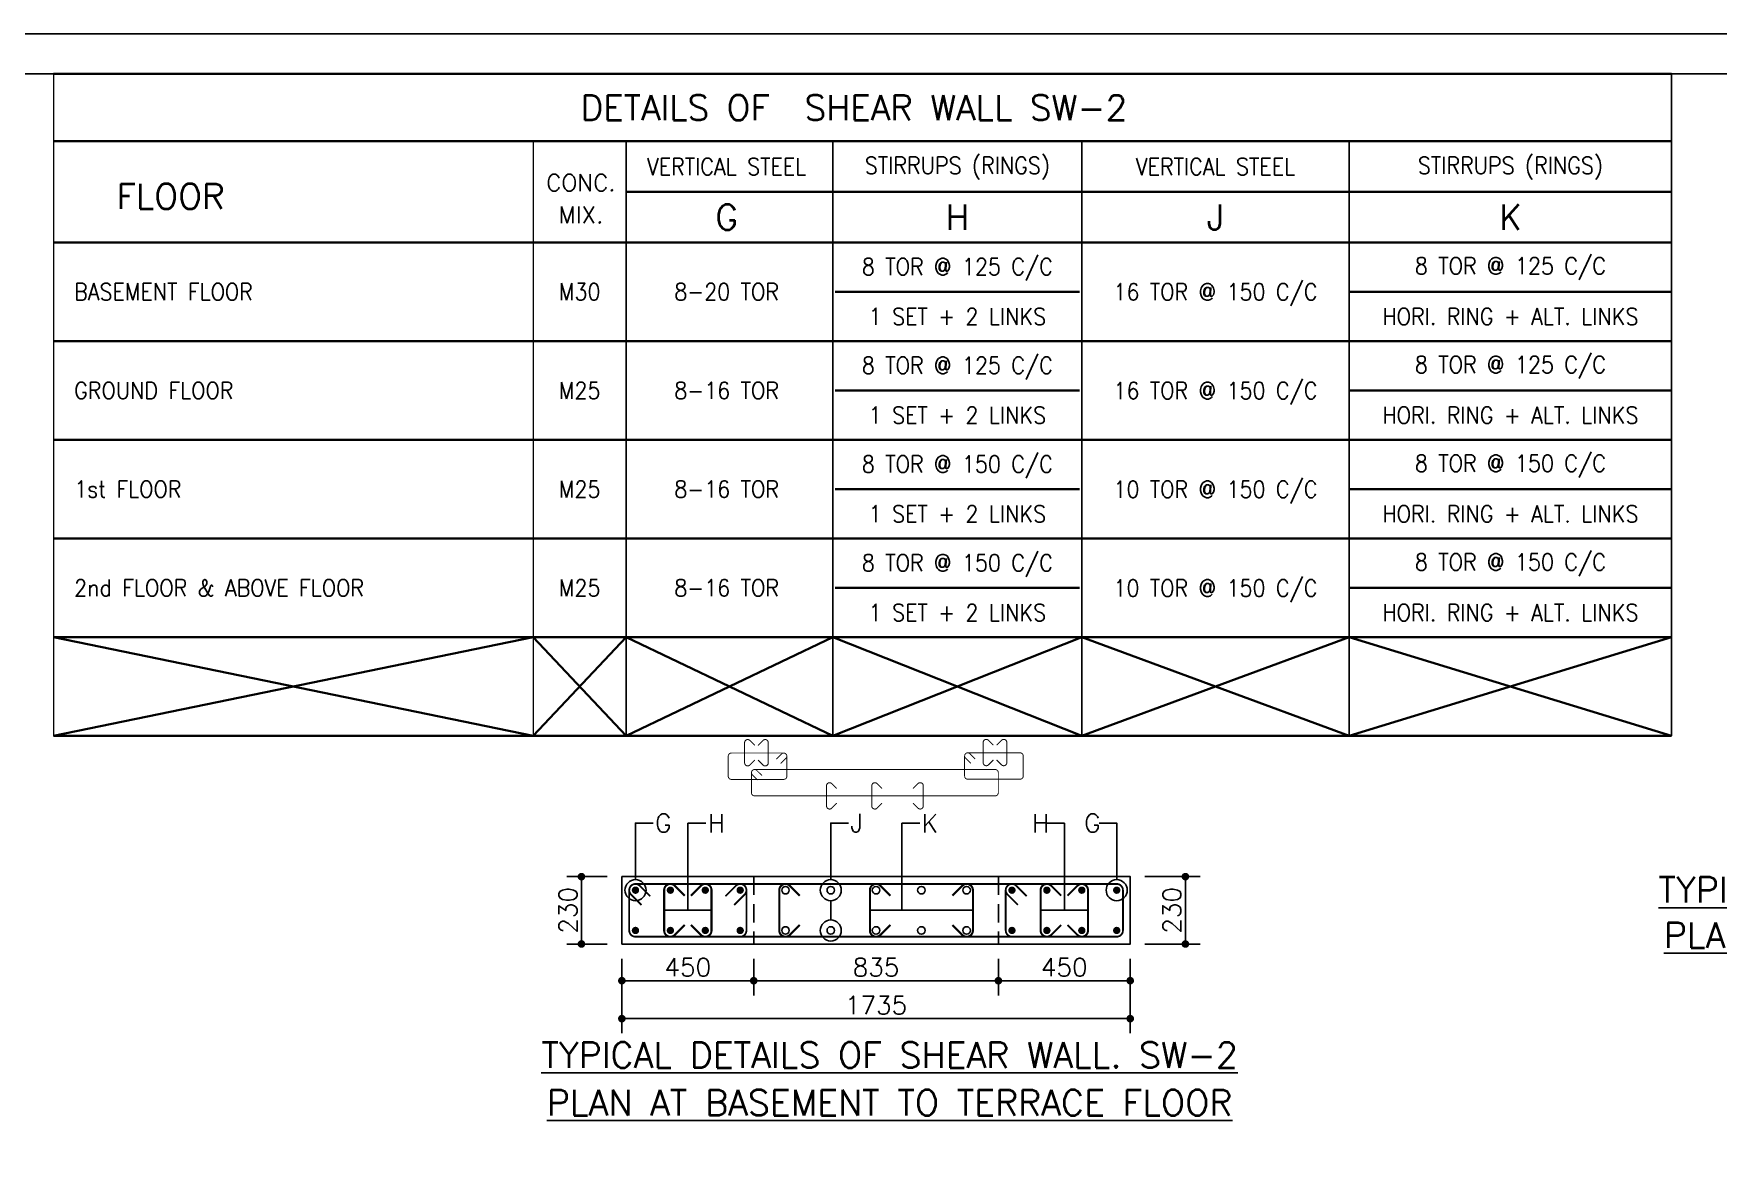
# Model space of a CAD drawing. Extents: x -200722 to 834823, y -494970 to 88783.
# Drawn here: x 353545 to 376544, y -54777 to -39610 of the extents above; entities that cross this region are included whole.
import ezdxf
from ezdxf.enums import TextEntityAlignment as Align

# ---------------------------------------------------------------- set-up
doc = ezdxf.new("R2010")
doc.units = 0
doc.header["$LTSCALE"] = 100
doc.header["$MEASUREMENT"] = 0
doc.header["$PDMODE"] = 34
doc.linetypes.add('HIDDEN', pattern=[0.375, 0.25, -0.125])
doc.layers.get('0').update_dxf_attribs({"linetype": 'CONTINUOUS'})
doc.layers.get('DEFPOINTS').update_dxf_attribs({"linetype": 'CONTINUOUS'})
doc.layers.add('9_PRINT BOUNDARY_NON PRINT', color=32, linetype='CONTINUOUS', plot=False)
doc.layers.add('9_TITLE TEXT', color=7, linetype='CONTINUOUS', lineweight=20)
for name, color, linetype in [('BEAM', 4, 'CONTINUOUS'), ('COL. SHED. STEEL.', 6, 'CONTINUOUS'), ('STEEL', 6, 'CONTINUOUS'), ('TEXT', 2, 'CONTINUOUS')]:
    doc.layers.add(name, color=color, linetype=linetype)
doc.styles.add('ROMANS', font='romans.shx')
doc.styles.get("Standard").update_dxf_attribs({"font": 'simplex.shx'})
doc.dimstyles.new('STANDARD$0', dxfattribs={"dimtxt": 2.5, "dimasz": 2.5, "dimexe": 2, "dimexo": 0.7, "dimgap": 0.9, "dimtad": 1, "dimdec": 0, "dimdsep": 46, "dimtxsty": 'ROMANS', "dimcen": 0.09, "dimclrd": 4, "dimclre": 4, "dimclrt": 3, "dimadec": 0, "dimazin": 0, "dimtfac": 1, "dimtdec": 0, "dimtmove": 0, "dimatfit": 3, "dimfxl": 1, "dimtolj": 1, "dimtzin": 0, "dimarcsym": 0})

# ---------------------------------------------------------------- blocks, each defined once
blk = doc.blocks.new('DOT')
at = {"color": 0, "linetype": 'ByBlock'}
blk.add_line((-0.5, 0), (-1, 0), dxfattribs=at)
at = {"color": 0, "linetype": 'ByBlock', "const_width": 0.5}
blk.add_lwpolyline([(-0.25, 0, 1), (0.25, 0, 1)], format="xyb", close=True, dxfattribs=at)
blk = doc.blocks.new('*D322')
at = {"layer": 'BEAM', "color": 0, "lineweight": -2, "transparency": 16777216}
for p, q in [((361575, -52242), (361575, -52743)), ((363375, -52242), (363375, -52743)), ((361679, -52543), (363271, -52543))]:
    blk.add_line(p, q, dxfattribs=at)
at = {"layer": 'DEFPOINTS', "color": 0, "lineweight": -3, "transparency": 16777216}
for p in [(361575, -52042), (363375, -52042), (363375, -52543)]:
    blk.add_point(p, dxfattribs=at)
at = {"layer": 'BEAM', "color": 0, "lineweight": -2, "transparency": 16777216, "xscale": 104, "yscale": 104, "zscale": 104, "rotation": 180}
blk.add_blockref('DOT', (361575, -52543), dxfattribs=at)
at = {"layer": 'BEAM', "color": 0, "lineweight": -2, "transparency": 16777216, "xscale": 104, "yscale": 104, "zscale": 104}
blk.add_blockref('DOT', (363375, -52543), dxfattribs=at)
at = {"layer": 'BEAM', "color": 0, "transparency": 16777216, "insert": (362475, -52359), "char_height": 248, "attachment_point": 5}
blk.add_mtext('\\A1;450', dxfattribs=at)
blk = doc.blocks.new('_DOT')
at = {"color": 0, "linetype": 'ByBlock'}
blk.add_line((-0.5, 0), (-1, 0), dxfattribs=at)
at = {"color": 0, "linetype": 'ByBlock', "const_width": 0.5}
blk.add_lwpolyline([(-0.25, 0, 1), (0.25, 0, 1)], format="xyb", close=True, dxfattribs=at)
blk = doc.blocks.new('*D323')
at = {"layer": 'BEAM', "color": 0, "lineweight": -2, "transparency": 16777216}
for p, q in [((361575, -52242), (361575, -53261)), ((368515, -52242), (368515, -53261)), ((361679, -53061), (368411, -53061))]:
    blk.add_line(p, q, dxfattribs=at)
at = {"layer": 'DEFPOINTS', "color": 0, "lineweight": -3, "transparency": 16777216}
for p in [(361575, -52042), (368515, -52042), (368515, -53061)]:
    blk.add_point(p, dxfattribs=at)
at = {"layer": 'BEAM', "color": 0, "lineweight": -2, "transparency": 16777216, "xscale": 104, "yscale": 104, "zscale": 104, "rotation": 180}
blk.add_blockref('DOT', (361575, -53061), dxfattribs=at)
at = {"layer": 'BEAM', "color": 0, "lineweight": -2, "transparency": 16777216, "xscale": 104, "yscale": 104, "zscale": 104}
blk.add_blockref('DOT', (368515, -53061), dxfattribs=at)
at = {"layer": 'BEAM', "color": 0, "transparency": 16777216, "insert": (365045, -52877), "char_height": 248, "attachment_point": 5}
blk.add_mtext('\\A1;1735', dxfattribs=at)
blk = doc.blocks.new('*D324')
at = {"layer": 'BEAM', "color": 0, "lineweight": -2, "transparency": 16777216}
for p, q in [((361375, -51122), (360823, -51122)), ((361023, -51938), (361023, -51226)), ((361375, -52042), (360823, -52042))]:
    blk.add_line(p, q, dxfattribs=at)
at = {"layer": 'DEFPOINTS', "color": 0, "lineweight": -3, "transparency": 16777216}
for p in [(361023, -51122), (361575, -51122), (361575, -52042)]:
    blk.add_point(p, dxfattribs=at)
at = {"layer": 'BEAM', "color": 0, "lineweight": -2, "transparency": 16777216, "xscale": 104, "yscale": 104, "zscale": 104}
for p, rotation in [((361023, -51122), 90), ((361023, -52042), 270)]:
    blk.add_blockref('DOT', p, dxfattribs=dict(at, rotation=rotation))
at = {"layer": 'BEAM', "color": 0, "transparency": 16777216, "insert": (360839, -51582), "char_height": 248, "attachment_point": 5, "rotation": 90}
blk.add_mtext('\\A1;230', dxfattribs=at)
blk = doc.blocks.new('*D325')
at = {"layer": 'BEAM', "color": 0, "lineweight": -2, "transparency": 16777216}
for p, q in [((366715, -52242), (366715, -52743)), ((368515, -52242), (368515, -52743)), ((368411, -52543), (366819, -52543))]:
    blk.add_line(p, q, dxfattribs=at)
at = {"layer": 'DEFPOINTS', "color": 0, "lineweight": -3, "transparency": 16777216}
for p in [(366715, -52042), (368515, -52042), (366715, -52543)]:
    blk.add_point(p, dxfattribs=at)
at = {"layer": 'BEAM', "color": 0, "lineweight": -2, "transparency": 16777216, "xscale": 104, "yscale": 104, "zscale": 104, "rotation": 180}
blk.add_blockref('DOT', (366715, -52543), dxfattribs=at)
at = {"layer": 'BEAM', "color": 0, "lineweight": -2, "transparency": 16777216, "xscale": 104, "yscale": 104, "zscale": 104}
blk.add_blockref('DOT', (368515, -52543), dxfattribs=at)
at = {"layer": 'BEAM', "color": 0, "transparency": 16777216, "insert": (367615, -52359), "char_height": 248, "attachment_point": 5}
blk.add_mtext('\\A1;450', dxfattribs=at)
blk = doc.blocks.new('*D326')
at = {"layer": 'BEAM', "color": 0, "lineweight": -2, "transparency": 16777216}
for p, q in [((363375, -52242), (363375, -52743)), ((366715, -52242), (366715, -52743)), ((363479, -52543), (366611, -52543))]:
    blk.add_line(p, q, dxfattribs=at)
at = {"layer": 'DEFPOINTS', "color": 0, "lineweight": -3, "transparency": 16777216}
for p in [(363375, -52042), (366715, -52042), (366715, -52543)]:
    blk.add_point(p, dxfattribs=at)
at = {"layer": 'BEAM', "color": 0, "lineweight": -2, "transparency": 16777216, "xscale": 104, "yscale": 104, "zscale": 104, "rotation": 180}
blk.add_blockref('DOT', (363375, -52543), dxfattribs=at)
at = {"layer": 'BEAM', "color": 0, "lineweight": -2, "transparency": 16777216, "xscale": 104, "yscale": 104, "zscale": 104}
blk.add_blockref('DOT', (366715, -52543), dxfattribs=at)
at = {"layer": 'BEAM', "color": 0, "transparency": 16777216, "insert": (365045, -52359), "char_height": 248, "attachment_point": 5}
blk.add_mtext('\\A1;835', dxfattribs=at)
blk = doc.blocks.new('*D327')
at = {"layer": 'BEAM', "color": 0, "lineweight": -2, "transparency": 16777216}
for p, q in [((368715, -51122), (369468, -51122)), ((369268, -51938), (369268, -51226)), ((368715, -52042), (369468, -52042))]:
    blk.add_line(p, q, dxfattribs=at)
at = {"layer": 'DEFPOINTS', "color": 0, "lineweight": -3, "transparency": 16777216}
for p in [(368515, -51122), (369268, -51122), (368515, -52042)]:
    blk.add_point(p, dxfattribs=at)
at = {"layer": 'BEAM', "color": 0, "lineweight": -2, "transparency": 16777216, "xscale": 104, "yscale": 104, "zscale": 104}
for p, rotation in [((369268, -51122), 90), ((369268, -52042), 270)]:
    blk.add_blockref('DOT', p, dxfattribs=dict(at, rotation=rotation))
at = {"layer": 'BEAM', "color": 0, "transparency": 16777216, "insert": (369084, -51582), "char_height": 248, "attachment_point": 5, "rotation": 90}
blk.add_mtext('\\A1;230', dxfattribs=at)

msp = doc.modelspace()

# ---------------------------------------------------------------- linework, layer by layer
at = {"color": 18, "lineweight": 20, "true_color": 0x000000}
for p, q in [((353815.1, -40160.4), (353815.1, -49201)), ((360363.6, -41080.4), (360363.6, -49201))]:
    msp.add_line(p, q, dxfattribs=at)
at = {"color": 18, "lineweight": 35, "true_color": 0x000000}
for p, q in [((353815.1, -40160.4), (375905.7, -40160.4)), ((353815.1, -41080.4), (375905.7, -41080.4)), ((361633.2, -41770.4), (375905.7, -41770.4)), ((353815.1, -42460.4), (375905.7, -42460.4)), ((353815.1, -43808.5), (375905.7, -43808.5)), ((353815.1, -45156.7), (375905.7, -45156.7)), ((353815.1, -46504.8), (375905.7, -46504.8)), ((353815.1, -47852.9), (375905.7, -47852.9)), ((353815.1, -49201), (375905.7, -49201))]:
    msp.add_line(p, q, dxfattribs=at)
at = {"color": 18, "true_color": 0x000000}
for p, q in [((375905.7, -40160.4), (375905.7, -49201)), ((361633.2, -41080.4), (361633.2, -49201)), ((364455.7, -41080.4), (364455.7, -49201)), ((367855.7, -41080.4), (367855.7, -49201)), ((371505.7, -41080.4), (371505.7, -49201))]:
    msp.add_line(p, q, dxfattribs=at)
at = {"color": 8, "lineweight": 35}
for p, q in [((364488.2, -43134.5), (367823.2, -43134.5)), ((371505.7, -43134.5), (375905.7, -43134.5)), ((364488.2, -44482.6), (367823.2, -44482.6)), ((371505.7, -44482.6), (375905.7, -44482.6)), ((364488.2, -45830.7), (367823.2, -45830.7)), ((371505.7, -45830.7), (375905.7, -45830.7)), ((364488.2, -47178.8), (367823.2, -47178.8)), ((371505.7, -47178.8), (375905.7, -47178.8)), ((353815.1, -49201), (360363.6, -47852.9)), ((360363.6, -49201), (353815.1, -47852.9)), ((360363.6, -47852.9), (361633.2, -49201)), ((361633.2, -47852.9), (360363.6, -49201)), ((361633.2, -49201), (364455.7, -47852.9)), ((364455.7, -49201), (361633.2, -47852.9)), ((364455.7, -47852.9), (367855.7, -49201)), ((367855.7, -47852.9), (364455.7, -49201)), ((367855.7, -49201), (371505.7, -47852.9)), ((371505.7, -49201), (367855.7, -47852.9)), ((371505.7, -47852.9), (375905.7, -49201)), ((375905.7, -47852.9), (371505.7, -49201))]:
    msp.add_line(p, q, dxfattribs=at)
at = {"color": 0, "linetype": 'HIDDEN', "ltscale": 10}
for p, q in [((363375.5, -51121.9), (363375.5, -52041.9)), ((366715.5, -51121.9), (366715.5, -52041.9))]:
    msp.add_line(p, q, dxfattribs=at)
at = {"color": 18, "true_color": 0x000000}
msp.add_lwpolyline([(330496.4, -104400.4), (421906.4, -104400.4), (421906.4, -40160.4), (330496.4, -40160.4)], close=True, dxfattribs=at)
at = {"layer": '9_PRINT BOUNDARY_NON PRINT', "color": 18, "true_color": 0x000000}
msp.add_lwpolyline([(329946.4, -104950.4), (422456.4, -104950.4), (422456.4, -39610.4), (329946.4, -39610.4)], close=True, dxfattribs=at)
at = {"layer": '9_TITLE TEXT', "color": 18, "true_color": 0x000000}
msp.add_lwpolyline([(421906.4, -40160.4), (330496.4, -40160.4), (330496.4, -104400.4), (421906.4, -104400.4)], dxfattribs=at)
at = {"layer": 'BEAM', "color": 18, "true_color": 0x000000}
msp.add_lwpolyline([(361575.5, -52041.9), (368515.5, -52041.9), (368515.5, -51121.9), (361575.5, -51121.9), (361575.5, -52041.9)], dxfattribs=at)
at = {"layer": 'COL. SHED. STEEL.', "color": 18, "linetype": 'Continuous', "true_color": 0x000000}
for points, const_width in [([(363069.5, -49433.9), (363784.5, -49433.9, -0.4142136), (363827, -49476.4), (363827, -49751.4, -0.4142136), (363784.5, -49793.9), (363069.5, -49793.9, -0.4142136), (363027, -49751.4), (363027, -49476.4, -0.4142136)], 12.5), ([(367011.7, -49431.2), (366296.7, -49431.2, 0.4142136), (366254.2, -49473.7), (366254.2, -49748.7, 0.4142136), (366296.7, -49791.2), (367011.7, -49791.2, 0.4142136), (367054.2, -49748.7), (367054.2, -49473.7, 0.4142136)], 12.5), ([(361760.5, -51221.9), (363190.5, -51221.9, -0.4142136), (363275.5, -51306.9), (363275.5, -51856.9, -0.4142136), (363190.5, -51941.9), (361760.5, -51941.9, -0.4142136), (361675.5, -51856.9), (361675.5, -51306.9, -0.4142136)], 25), ([(361785.5, -51306.9, -1), (361735.5, -51306.9, -1)], 50), ([(362212.1, -51306.9, 1), (362262.1, -51306.9, 1)], 50), ([(362688.8, -51306.9, 1), (362738.8, -51306.9, 1)], 50), ([(363165.5, -51306.9, 1), (363215.5, -51306.9, 1)], 50), ([(368330.5, -51221.9), (366900.5, -51221.9, 0.4142136), (366815.5, -51306.9), (366815.5, -51856.9, 0.4142136), (366900.5, -51941.9), (368330.5, -51941.9, 0.4142136), (368415.5, -51856.9), (368415.5, -51306.9, 0.4142136)], 25), ([(366925.5, -51306.9, -1), (366875.5, -51306.9, -1)], 50), ([(367402.1, -51306.9, -1), (367352.1, -51306.9, -1)], 50), ([(367878.8, -51306.9, -1), (367828.8, -51306.9, -1)], 50), ([(368305.5, -51306.9, 1), (368355.5, -51306.9, 1)], 50), ([(361785.5, -51856.9, 1), (361735.5, -51856.9, 1)], 50), ([(362212.1, -51856.9, -1), (362262.1, -51856.9, -1)], 50), ([(362688.8, -51856.9, -1), (362738.8, -51856.9, -1)], 50), ([(363165.5, -51856.9, -1), (363215.5, -51856.9, -1)], 50), ([(366925.5, -51856.9, 1), (366875.5, -51856.9, 1)], 50), ([(367402.1, -51856.9, 1), (367352.1, -51856.9, 1)], 50), ([(367878.8, -51856.9, 1), (367828.8, -51856.9, 1)], 50), ([(368305.5, -51856.9, -1), (368355.5, -51856.9, -1)], 50)]:
    msp.add_lwpolyline(points, format="xyb", close=True, dxfattribs=dict(at, const_width=const_width))
for points, const_width in [([(363683.4, -49517.6), (363757.4, -49443.6, -0.9104106), (363817.2, -49503.5), (363743.3, -49577.4)], 12.5), ([(366397.7, -49514.9), (366323.8, -49441, 0.9104106), (366263.9, -49500.8), (366337.9, -49574.8)], 12.5), ([(362988.4, -51389.4), (363136.3, -51241.5, -0.9104106), (363255.9, -51361.2), (363108.1, -51509.1)], 25), ([(367102.6, -51389.4), (366954.7, -51241.5, 0.9104106), (366835, -51361.2), (366982.9, -51509.1)], 25)]:
    msp.add_lwpolyline(points, format="xyb", dxfattribs=dict(at, const_width=const_width))
at = {"layer": 'COL. SHED. STEEL.', "color": 62, "linetype": 'Continuous'}
for points, const_width in [([(363487.8, -49742.5), (363413.8, -49668.5, 0.9104106), (363354, -49728.4), (363427.9, -49802.3)], 12.5), ([(361962.6, -51389.4), (361814.7, -51241.5, 0.9104106), (361695, -51361.2), (361842.9, -51509.1)], 25)]:
    msp.add_lwpolyline(points, format="xyb", dxfattribs=dict(at, const_width=const_width))
for points, const_width in [([(363386.7, -49658.8), (366671.7, -49658.8, -0.4142136), (366714.2, -49701.3), (366714.2, -49976.3, -0.4142136), (366671.7, -50018.8), (363386.7, -50018.8, -0.4142136), (363344.2, -49976.3), (363344.2, -49701.3, -0.4142136)], 12.5), ([(361760.5, -51221.9), (368330.5, -51221.9, -0.4142136), (368415.5, -51306.9), (368415.5, -51856.9, -0.4142136), (368330.5, -51941.9), (361760.5, -51941.9, -0.4142136), (361675.5, -51856.9), (361675.5, -51306.9, -0.4142136)], 25)]:
    msp.add_lwpolyline(points, format="xyb", close=True, dxfattribs=dict(at, const_width=const_width))
at = {"layer": 'COL. SHED. STEEL.', "color": 7, "linetype": 'Continuous'}
for centre in [(363808.8, -51306.9), (364427.1, -51306.9), (365045.5, -51306.9), (365663.8, -51306.9), (366282.1, -51306.9), (363808.8, -51856.9), (364427.1, -51856.9), (365045.5, -51856.9), (365663.8, -51856.9), (366282.1, -51856.9)]:
    msp.add_circle(centre, 51.5, dxfattribs=at)
at = {"layer": 'STEEL', "color": 140}
for points, const_width in [([(363390.7, -49529.9), (363323.1, -49597.4, -0.6681786), (363250.6, -49567.4), (363250.6, -49292.4, -0.6681786), (363323.1, -49262.3), (363390.7, -49329.8)], 14), ([(363433.8, -49529.9), (363501.4, -49597.4, 0.6681786), (363573.9, -49567.4), (363573.9, -49292.4, 0.6681786), (363501.4, -49262.3), (363433.8, -49329.8)], 14), ([(366647.3, -49527.2), (366579.8, -49594.8, -0.6681786), (366507.2, -49564.7), (366507.2, -49289.7, -0.6681786), (366579.8, -49259.7), (366647.3, -49327.2)], 14), ([(366690.5, -49527.2), (366758, -49594.8, 0.6681786), (366830.6, -49564.7), (366830.6, -49289.7, 0.6681786), (366758, -49259.7), (366690.5, -49327.2)], 14), ([(364508.5, -50118.8), (364440.9, -50186.3, -0.6681786), (364368.4, -50156.3), (364368.4, -49881.3, -0.6681786), (364440.9, -49851.2), (364508.5, -49918.7)], 14), ([(365126.8, -50118.8), (365059.3, -50186.3, -0.6681786), (364986.7, -50156.3), (364986.7, -49881.3, -0.6681786), (365059.3, -49851.2), (365126.8, -49918.7)], 14), ([(365550, -50118.8), (365617.5, -50186.3, 0.6681786), (365690, -50156.3), (365690, -49881.3, 0.6681786), (365617.5, -49851.2), (365550, -49918.7)], 14), ([(362432.3, -51782), (362297.2, -51917, -0.6681786), (362152.1, -51856.9), (362152.1, -51306.9, -0.6681786), (362297.2, -51246.8), (362432.3, -51381.9)], 28), ([(362518.6, -51782), (362653.7, -51917, 0.6681786), (362798.8, -51856.9), (362798.8, -51306.9, 0.6681786), (362653.7, -51246.8), (362518.6, -51381.9)], 28), ([(364004, -51782), (363868.9, -51917, -0.6681786), (363723.8, -51856.9), (363723.8, -51306.9, -0.6681786), (363868.9, -51246.8), (364004, -51381.9)], 28), ([(365240.6, -51782), (365105.6, -51917, -0.6681786), (364960.5, -51856.9), (364960.5, -51306.9, -0.6681786), (365105.6, -51246.8), (365240.6, -51381.9)], 28), ([(366087, -51782), (366222, -51917, 0.6681786), (366367.1, -51856.9), (366367.1, -51306.9, 0.6681786), (366222, -51246.8), (366087, -51381.9)], 28), ([(367572.3, -51782), (367437.2, -51917, -0.6681786), (367292.1, -51856.9), (367292.1, -51306.9, -0.6681786), (367437.2, -51246.8), (367572.3, -51381.9)], 28), ([(367658.6, -51782), (367793.7, -51917, 0.6681786), (367938.8, -51856.9), (367938.8, -51306.9, 0.6681786), (367793.7, -51246.8), (367658.6, -51381.9)], 28)]:
    msp.add_lwpolyline(points, format="xyb", dxfattribs=dict(at, const_width=const_width))
at = {"layer": 'TEXT', "color": 18, "true_color": 0x000000}
for p, q in [((362475.5, -51581.9), (362475.5, -50392.6)), ((362475.5, -50392.6), (362722.3, -50392.6)), ((365395.7, -51581.9), (365395.7, -50392.6)), ((365395.7, -50392.6), (365642.6, -50392.6)), ((367615.5, -50392.6), (367368.6, -50392.6)), ((367615.5, -51581.9), (367615.5, -50392.6)), ((364427.1, -51450.9), (364427.1, -51713)), ((362152.1, -51581.9), (362798.8, -51581.9)), ((364960.5, -51581.9), (366367.1, -51581.9)), ((367938.8, -51581.9), (367292.1, -51581.9))]:
    msp.add_line(p, q, dxfattribs=at)
for points in [[(361760.5, -51163), (361760.5, -50390.6), (362001, -50390.6)], [(364427.1, -51163), (364427.1, -50390.6), (364667.7, -50390.6)], [(368330.5, -51163), (368330.5, -50390.6), (368089.9, -50390.6)]]:
    msp.add_lwpolyline(points, dxfattribs=at)
for centre in [(361760.5, -51306.9), (364427.1, -51306.9), (368330.5, -51306.9), (364427.1, -51856.9)]:
    msp.add_circle(centre, 143.9, dxfattribs=at)

# ---------------------------------------------------------------- texts
for s, height, p in [('DETAILS OF  SHEAR WALL SW-2', 345, (364741.5, -40620.4)), ('CONC.', 230, (361015.7, -41645.2)), ('FLOOR ', 345, (355532, -41831.3)), ('MIX.', 230, (361015.7, -42083.8)), ('G', 345, (363005.7, -42115.4)), ('H', 345, (366155.7, -42115.4)), ('J', 345, (369679.7, -42115.4)), ('K', 345, (373705.7, -42115.4)), ('%%UTYPICAL DETAILS OF SHEAR WALL. SW-3', 350, (380480.1, -51301.1, -3447.9)), ('%%UPLAN AT BASEMENT TO TERRACE FLOOR', 350, (380480.1, -51921.2, -3447.9)), ('%%UTYPICAL DETAILS OF SHEAR WALL. SW-2', 350, (365229.7, -53558.1)), ('%%UPLAN AT BASEMENT TO TERRACE FLOOR', 350, (365229.7, -54209.1))]:
    msp.add_text(s, height=height, dxfattribs=at).set_placement(p, align=Align.MIDDLE)
at = {"layer": 'TEXT', "color": 18, "true_color": 0x000000, "width": 0.9}
for s, p in [('VERTICAL STEEL', (363005.7, -41425.4)), ('STIRRUPS (RINGS)', (366155.7, -41425.4)), ('VERTICAL STEEL', (369679.7, -41425.4)), ('STIRRUPS (RINGS)', (373705.7, -41425.4)), ('8 TOR @ 125 C/C', (366155.7, -42807.9)), ('8 TOR @ 125 C/C', (373705.7, -42797.4)), ('16 TOR @ 150 C/C', (369679.7, -43152.9)), ('M30', (360998.4, -43134.5)), ('8-20 TOR', (363005.7, -43134.5)), ('1 SET + 2 LINKS', (366155.7, -43471.5)), ('HORI. RING + ALT. LINKS', (373705.7, -43471.5)), ('8 TOR @ 125 C/C', (366155.7, -44156)), ('8 TOR @ 125 C/C', (373705.7, -44145.6)), ('M25', (360998.4, -44482.6)), ('8-16 TOR', (363005.7, -44482.6)), ('16 TOR @ 150 C/C', (369679.7, -44501)), ('1 SET + 2 LINKS', (366155.7, -44819.6)), ('HORI. RING + ALT. LINKS', (373705.7, -44819.6)), ('8 TOR @ 150 C/C', (366155.7, -45504.2)), ('8 TOR @ 150 C/C', (373705.7, -45493.7)), ('M25', (360998.4, -45830.7)), ('8-16 TOR', (363005.7, -45830.7)), ('10 TOR @ 150 C/C', (369679.7, -45849.2)), ('1 SET + 2 LINKS', (366155.7, -46167.7)), ('HORI. RING + ALT. LINKS', (373705.7, -46167.7)), ('8 TOR @ 150 C/C', (366155.7, -46852.3)), ('8 TOR @ 150 C/C', (373705.7, -46841.8)), ('M25', (360998.4, -47178.8)), ('8-16 TOR', (363005.7, -47178.8)), ('10 TOR @ 150 C/C', (369679.7, -47197.3)), ('1 SET + 2 LINKS', (366155.7, -47515.9)), ('HORI. RING + ALT. LINKS', (373705.7, -47515.9))]:
    msp.add_text(s, height=230, dxfattribs=at).set_placement(p, align=Align.MIDDLE)
at = {"layer": 'TEXT', "color": 18, "true_color": 0x000000}
for s, height, width, p in [('BASEMENT FLOOR', 230, 0.9, (354098, -43134.5)), ('GROUND FLOOR', 230, 0.9, (354098, -44482.6)), ('1st FLOOR', 230, 0.9, (354098, -45830.7)), ('2nd FLOOR & ABOVE FLOOR', 230, 0.9, (354098, -47178.8)), ('G', 250, 0.99, (362028.1, -50390.6, 0)), ('H', 250, 0.99, (362749.5, -50392.6, 0)), ('J', 250, 0.99, (364694.8, -50390.6, 0)), ('K', 250, 0.99, (365669.7, -50392.6, 0)), ('H', 250, 0.99, (367176.5, -50392.6, 0)), ('G', 250, 0.99, (367886, -50390.6, 0))]:
    msp.add_text(s, height=height, dxfattribs=dict(at, width=width)).set_placement(p, align=Align.MIDDLE_LEFT)

# ---------------------------------------------------------------- dimensions: what is measured, and where the dimension line sits
at = {"layer": 'BEAM', "color": 18, "true_color": 0x000000}
for base, p1, p2, angle, picture, middle in [((361022.6, -51121.9), (361575.5, -52041.9), (361575.5, -51121.9), 90, '*D324', (360838.6, -51581.9)), ((369268.4, -51121.9), (368515.5, -52041.9), (368515.5, -51121.9), 90, '*D327', (369084.4, -51581.9)), ((366715.5, -52543.5), (368515.5, -52041.9), (366715.5, -52041.9), 180, '*D325', (367615.5, -52359.5))]:
    dim = msp.add_linear_dim(base=base, p1=p1, p2=p2, angle=angle, dimstyle='STANDARD$0', override={"dimscale": 8, "dimtxt": 31, "dimasz": 13, "dimexe": 25, "dimexo": 25, "dimgap": 7.5, "dimlfac": 0.25, "dimzin": 3, "dimtxsty": 'Standard', "dimblk": 'DOT', "dimcen": 3, "dimdle": 4, "dimclrd": 0, "dimclre": 0, "dimclrt": 0, "dimtmove": 2, "dimldrblk": 'DOT', "dimtzin": 3}, dxfattribs=at)
    dim.commit()
    dim.dimension.update_dxf_attribs({"geometry": picture, "text_midpoint": middle})
for base, p1, p2, picture, middle in [((363375.5, -52543.5), (361575.5, -52041.9), (363375.5, -52041.9), '*D322', (362475.5, -52359.5)), ((368515.5, -53061.1), (361575.5, -52041.9), (368515.5, -52041.9), '*D323', (365045.5, -52877.1)), ((366715.5, -52543.5), (363375.5, -52041.9), (366715.5, -52041.9), '*D326', (365045.5, -52359.5))]:
    dim = msp.add_linear_dim(base=base, p1=p1, p2=p2, dimstyle='STANDARD$0', override={"dimscale": 8, "dimtxt": 31, "dimasz": 13, "dimexe": 25, "dimexo": 25, "dimgap": 7.5, "dimlfac": 0.25, "dimzin": 3, "dimtxsty": 'Standard', "dimblk": 'DOT', "dimcen": 3, "dimdle": 4, "dimclrd": 0, "dimclre": 0, "dimclrt": 0, "dimtmove": 2, "dimldrblk": 'DOT', "dimtzin": 3}, dxfattribs=at)
    dim.commit()
    dim.dimension.update_dxf_attribs({"geometry": picture, "text_midpoint": middle})

doc.saveas('drawing.dxf')
